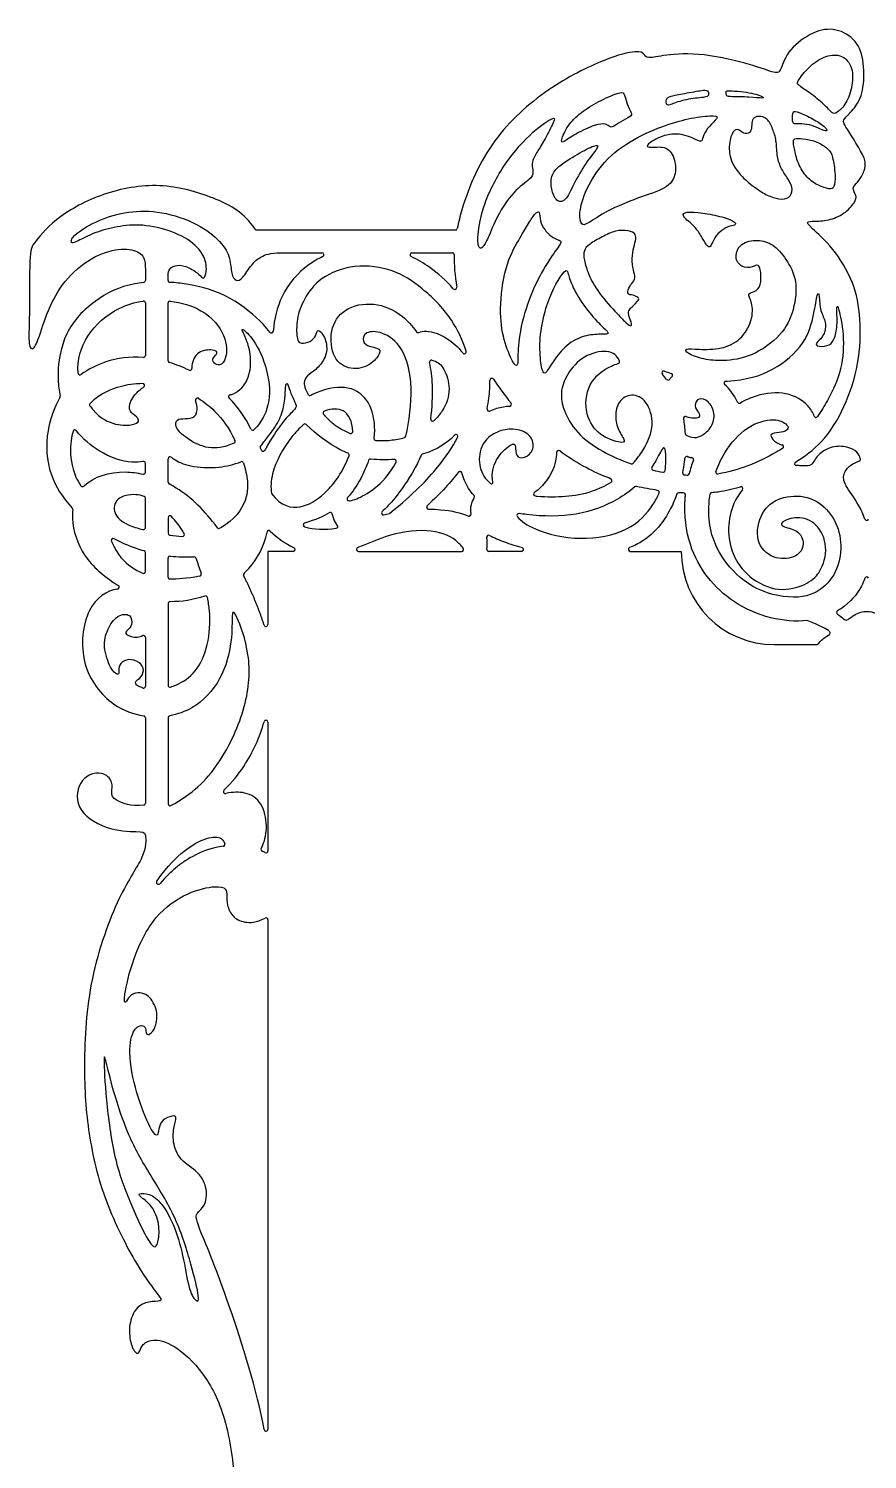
# Model space of a CAD drawing. Header units: millimetres. Extents: x -115 to 95, y -178 to 100.
# Drawn here: x -110.4 to -67.2, y 26.2 to 99.8 of the extents above; entities that cross this region are included whole.
import ezdxf

# ---------------------------------------------------------------- set-up
doc = ezdxf.new("R2010")
doc.units = ezdxf.units.MM
doc.header["$MEASUREMENT"] = 0
doc.layers.add('Layer 03', color=5, linetype='Continuous')

msp = doc.modelspace()

# ---------------------------------------------------------------- linework, layer by layer
at = {"layer": 'Layer 03'}
for p, q in [((-88.424, 89.422), (-98.646, 89.422)), ((-97.382, 88.254), (-95.292, 88.254)), ((-90.659, 88.254), (-88.578, 88.254)), ((-104.383, 87.384), (-104.383, 86.823)), ((-103.215, 86.836), (-103.215, 87.069)), ((-104.383, 85.673), (-104.383, 82.975)), ((-103.215, 82.704), (-103.215, 85.673)), ((-104.383, 76.959), (-104.383, 77.413)), ((-103.215, 76.445), (-103.215, 77.66)), ((-104.383, 74.108), (-104.383, 75.627)), ((-103.215, 74.622), (-103.215, 73.824)), ((-104.383, 71.853), (-104.383, 72.816)), ((-103.215, 71.562), (-103.215, 72.545)), ((-96.771, 72.888), (-98.073, 72.888)), ((-98.073, 72.888), (-98.073, 69.125)), ((-93.407, 72.888), (-88.097, 72.888)), ((-85.018, 72.888), (-86.711, 72.888)), ((-79.416, 72.888), (-76.794, 72.888)), ((-103.215, 70.2), (-103.215, 66.001)), ((-104.383, 68.462), (-104.383, 65.953)), ((-71.994, 68.088), (-69.796, 68.088)), ((-104.383, 64.326), (-104.383, 59.93)), ((-103.215, 64.333), (-103.215, 59.898)), ((-98.073, 64.094), (-98.073, 57.473)), ((-98.073, 53.926), (-98.073, 27.708))]:
    msp.add_line(p, q, dxfattribs=at)
for centre, radius, start, end in [((-98.646, 89.522), 0.1, 214.13394, 270), ((-88.424, 89.522), 0.1, 270, 348.90641), ((-95.292, 88.154), 0.1, 295.68921, 90), ((-90.659, 88.154), 0.1, 90, 244.5691), ((-88.578, 88.154), 0.1, 358.48096, 90), ((-104.483, 86.823), 0.1, 275.68132, 360), ((-103.115, 86.836), 0.1, 180, 266.11884), ((-88.453, 86.471), 0.1, 221.00122, 9.51852), ((-104.483, 85.673), 0.1, 0, 98.07706), ((-103.115, 85.673), 0.1, 82.51024, 180), ((-97.898, 84.234), 0.1, 218.02183, 355.8728), ((-90.348, 84.251), 0.1, 214.87357, 291.38923), ((-104.483, 82.975), 0.1, 265.60317, 0), ((-103.115, 82.704), 0.1, 180, 252.75968), ((-89.653, 82.63), 0.1, 77.01145, 192.40875), ((-87.965, 83.161), 0.1, 216.84973, 17.08268), ((-80.064, 82.651), 0.1, 286.52974, 23.62522), ((-107.752, 82.071), 0.1, 184.31944, 305.82626), ((-102.091, 82.306), 0.1, 244.84303, 0.06231), ((-86.548, 81.693), 0.1, 33.71379, 181.39446), ((-77.687, 82.07), 0.1, 71.13097, 223.00645), ((-77.463, 81.8), 0.1, 216.65075, 326.80537), ((-77.333, 81.955), 0.1, 312.98884, 72.90721), ((-104.529, 81.426), 0.1, 301.74904, 91.06497), ((-74.493, 81.553), 0.1, 92.32935, 227.94494), ((-108.868, 80.857), 0.1, 329.31531, 12.22137), ((-107.157, 80.436), 0.1, 134.0839, 214.75229), ((-101.708, 80.683), 0.1, 57.58017, 202.25682), ((-100.001, 80.847), 0.1, 105.0741, 224.12523), ((-95.915, 81.015), 0.1, 210.56424, 296.78869), ((-85.636, 80.453), 0.1, 273.47556, 38.87417), ((-73.798, 80.611), 0.1, 205.51961, 300.18116), ((-95.134, 80.009), 0.1, 110.62014, 222.22259), ((-89.59, 79.691), 0.1, 172.31059, 314.15484), ((-86.691, 80.2), 0.1, 168.21077, 293.60896), ((-76.583, 79.73), 0.1, 71.09783, 189.78356), ((-69.85, 79.885), 0.1, 200.85582, 325.30287), ((-108.014, 79.038), 0.1, 38.53769, 164.03037), ((-98.856, 79.229), 0.1, 206.88588, 315.02463), ((-96.171, 79.346), 0.1, 45.28417, 131.75059), ((-93.805, 79.053), 0.1, 245.92605, 2.75104), ((-91.074, 78.839), 0.1, 285.58896, 346.11837), ((-88.395, 78.801), 0.1, 332.53743, 137.46281), ((-76.493, 78.964), 0.1, 183.87309, 241.91813), ((-99.861, 78.547), 0.1, 293.92553, 25.26368), ((-92.52, 78.704), 0.1, 173.70053, 264.77839), ((-83.111, 77.979), 0.1, 53.46541, 177.70386), ((-71.624, 78.273), 0.1, 301.31708, 74.93752), ((-104.483, 77.413), 0.1, 360, 99.52469), ((-103.115, 77.66), 0.1, 54.09172, 180), ((-99.424, 77.41), 0.1, 16.50544, 111.68161), ((-93.987, 77.843), 0.1, 337.94767, 68.10976), ((-92.795, 77.542), 0.1, 83.26629, 160.65942), ((-91.564, 77.521), 0.1, 331.99134, 94.10498), ((-90.098, 77.789), 0.1, 107.17091, 157.01578), ((-79.337, 77.491), 0.1, 250.68918, 319.04991), ((-76.505, 77.673), 0.1, 68.2421, 174.87739), ((-76.261, 77.619), 0.1, 340.00807, 85.02855), ((-70.856, 77.403), 0.1, 121.5449, 269.97094), ((-104.483, 76.959), 0.1, 257.00252, 0), ((-88.19, 76.902), 0.1, 15.8502, 142.79372), ((-80.461, 76.535), 0.1, 301.27743, 69.69554), ((-78.22, 77.168), 0.1, 147.04935, 256.96653), ((-77.72, 77.064), 0.1, 259.49795, 352.91898), ((-76.614, 76.911), 0.1, 168.97221, 265.09416), ((-76.481, 76.901), 0.1, 265.98253, 345.86876), ((-74.917, 76.97), 0.1, 159.51391, 279.64738), ((-107.619, 76.323), 0.1, 215.51545, 314.17503), ((-103.115, 76.445), 0.1, 180, 242.26952), ((-86.586, 76.462), 0.1, 290.66799, 291.49596), ((-86.586, 76.462), 0.1, 291.49596, 292.32392), ((-86.586, 76.462), 0.1, 292.32392, 293.97986), ((-86.586, 76.462), 0.1, 293.97986, 297.29174), ((-86.586, 76.462), 0.1, 297.29174, 14.49457), ((-84.295, 75.841), 0.1, 121.78722, 264.84637), ((-79.117, 76.134), 0.1, 76.9125, 131.06556), ((-78.023, 75.929), 0.1, 336.55341, 81.72049), ((-76.917, 75.809), 0.1, 85.90455, 160.09306), ((-76.675, 75.794), 0.1, 354.41136, 86.99099), ((-75.212, 75.82), 0.1, 95.75866, 171.84507), ((-73.715, 76.123), 0.1, 321.05013, 106.61554), ((-108.219, 75.047), 0.1, 353.36617, 43.096), ((-104.483, 75.627), 0.1, 0, 71.19722), ((-93.9, 75.591), 0.1, 137.90619, 278.60646), ((-89.805, 75.163), 0.1, 133.31453, 269.63386), ((-87.533, 75.702), 0.1, 329.26038, 44.87076), ((-103.115, 74.622), 0.1, 42.61771, 180), ((-94.863, 74.791), 0.1, 15.45069, 121.00357), ((-92.128, 74.861), 0.1, 131.18234, 285.32675), ((-91.861, 74.93), 0.1, 283.54651, 309.16986), ((-87.714, 74.798), 0.1, 246.00712, 9.40588), ((-85.155, 74.739), 0.1, 80.89325, 219.98661), ((-67.238, 74.572), 0.1, 199.19793, 340.80207), ((-104.483, 74.108), 0.1, 255.67592, 0), ((-103.115, 73.824), 0.1, 180, 261.28432), ((-102.47, 73.759), 0.1, 267.54085, 30.73713), ((-100.596, 74.168), 0.1, 216.86081, 298.95619), ((-98.021, 73.863), 0.1, 45.25455, 168.0573), ((-96.156, 74.241), 0.1, 107.26222, 256.25188), ((-94.577, 74.174), 0.1, 277.92915, 42.0785), ((-86.706, 73.621), 0.1, 62.04136, 190.85185), ((-106.045, 73.444), 0.1, 62.74457, 203.88569), ((-104.483, 72.816), 0.1, 0, 73.67506), ((-96.771, 72.988), 0.1, 270, 65.2353), ((-93.407, 72.988), 0.1, 110.65942, 270), ((-88.097, 72.988), 0.1, 270, 38.74832), ((-86.711, 72.988), 0.1, 167.10306, 270), ((-85.018, 72.988), 0.1, 270, 74.39006), ((-79.416, 72.988), 0.1, 111.79876, 270), ((-103.115, 72.545), 0.1, 84.04332, 180), ((-101.887, 72.514), 0.1, 20.82828, 92.90612), ((-71.994, 72.888), 4.8, 180, 270), ((-104.483, 71.853), 0.1, 246.92614, 0), ((-103.115, 71.562), 0.1, 180, 268.32415), ((-101.607, 71.706), 0.1, 280.08347, 17.6472), ((-99.238, 71.69), 0.1, 133.17669, 206.92523), ((-67.238, 71.478), 0.1, 20.15331, 159.8467), ((-105.83, 71.05), 0.1, 278.97253, 58.8403), ((-103.115, 70.2), 0.1, 88.96309, 180), ((-101.285, 70.494), 0.1, 11.24088, 108.58639), ((-68.694, 69.74), 0.1, 120.33728, 239.12124), ((-104.483, 68.462), 0.1, 360, 115.21657), ((-98.173, 69.125), 0.1, 198.07344, 360), ((-104.483, 65.953), 0.1, 254.2322, 360), ((-103.115, 66.001), 0.1, 180, 288.27134), ((-104.483, 64.326), 0.1, 360, 81.28452), ((-103.115, 64.333), 0.1, 99.63423, 180), ((-98.173, 64.094), 0.1, 0, 164.31479), ((-100.269, 60.522), 0.1, 134.93921, 282.58617), ((-104.483, 59.93), 0.1, 276.79527, 360), ((-103.115, 59.898), 0.1, 180, 297.61387), ((-100.389, 57.808), 0.1, 276.2213, 24.09684), ((-98.335, 57.546), 0.1, 151.03582, 246.8917), ((-98.173, 57.473), 0.1, 244.05244, 0), ((-103.718, 55.852), 0.1, 144.69085, 318.27538), ((-98.173, 53.926), 0.1, 0, 117.71558), ((-98.173, 27.708), 0.1, 190.16081, 0)]:
    msp.add_arc(centre, radius, start, end, dxfattribs=at)
for points, knots in [([(-70.908, 77.488), (-70.447, 77.771), (-69.449, 78.493), (-68.347, 80.274), (-67.604, 82.544), (-67.517, 84.91), (-67.874, 86.747), (-68.961, 88.555), (-70.216, 89.637), (-70.357, 89.875), (-70, 89.875), (-69.221, 89.907), (-68.388, 90.238), (-67.8, 90.891), (-67.756, 91.191), (-68.033, 91.601), (-67.712, 91.878), (-67.424, 92.265), (-67.238, 92.952), (-67.568, 93.518), (-68.156, 94.496), (-68.494, 94.989), (-68.382, 95.201), (-67.77, 95.754), (-67.366, 96.67), (-67.366, 98.273), (-67.825, 99.322), (-68.972, 99.889), (-70.133, 99.606), (-71.422, 98.586), (-71.677, 97.51), (-71.96, 97.482), (-73.277, 98.006), (-76.053, 98.6), (-77.907, 98.401), (-78.548, 98.234), (-78.687, 98.484), (-78.965, 98.693), (-80.539, 98.345), (-83.677, 96.795), (-86.597, 94.194), (-87.852, 91.434), (-88.261, 89.832), (-88.326, 89.503)], [8759.265342, 8759.265342, 8759.265342, 8759.265342, 8760.671133, 8762.305888, 8763.940643, 8765.575399, 8767.210154, 8768.844909, 8770.479664, 8772.114419, 8773.749174, 8775.38393, 8777.018685, 8778.65344, 8780.288195, 8781.92295, 8783.557705, 8785.192461, 8786.827216, 8788.461971, 8790.096726, 8791.731481, 8793.366236, 8795.000992, 8796.635747, 8798.270502, 8799.905257, 8801.540012, 8803.174767, 8804.809523, 8806.444278, 8808.079033, 8809.713788, 8811.348543, 8812.983298, 8814.618054, 8816.252809, 8817.887564, 8819.522319, 8821.157074, 8822.791829, 8824.426584, 8824.83468, 8824.83468, 8824.83468, 8824.83468]), ([(-98.728, 89.466), (-99.312, 90.327), (-100.597, 91.035), (-103.433, 91.924), (-106.453, 91.45), (-108.938, 90.149), (-110.198, 88.693), (-110.362, 88.347), (-110.342, 84.788), (-110.425, 83.393), (-110.143, 83.204), (-109.865, 83.883), (-109.349, 85.502), (-108.47, 87.012), (-106.972, 88.174), (-105.549, 88.535), (-104.604, 88.314), (-104.383, 87.953), (-104.383, 87.384)], [8835.291408, 8835.291408, 8835.291408, 8835.291408, 8837.04368, 8838.825447, 8840.607215, 8842.388982, 8844.17075, 8845.952517, 8847.734285, 8849.516052, 8851.29782, 8853.079587, 8854.861355, 8856.643122, 8858.42489, 8860.206657, 8861.988425, 8863.770192, 8863.770192, 8863.770192, 8863.770192]), ([(-95.248, 88.064), (-95.496, 87.945), (-96.379, 87.427), (-97.427, 86.187), (-97.753, 84.847), (-97.798, 84.226)], [-281.170576, -281.170576, -281.170576, -281.170576, -280.435722, -278.433007, -276.76857, -276.76857, -276.76857, -276.76857]), ([(-88.529, 86.406), (-88.906, 86.839), (-89.614, 87.456), (-90.372, 87.907), (-90.702, 88.064)], [-33.639461, -33.639461, -33.639461, -33.639461, -32.240819, -31.226636, -31.226636, -31.226636, -31.226636]), ([(-87.869, 83.19), (-88.049, 83.773), (-88.699, 85.109), (-90.182, 86.51), (-91.566, 87.428), (-93.637, 87.717), (-95.446, 87), (-96.256, 85.86), (-96.614, 84.877), (-96.603, 83.766), (-96.406, 83.558), (-95.864, 83.662), (-95.598, 83.963), (-95.517, 84.414), (-95.129, 83.94), (-94.967, 83.165), (-95.354, 82.46), (-95.871, 82.034), (-96.203, 81.841), (-96.238, 81.364), (-96.001, 80.964)], [743.082927, 743.082927, 743.082927, 743.082927, 744.08145, 745.5292, 746.976951, 748.424702, 749.872452, 751.320203, 752.767954, 754.215704, 755.663455, 757.111206, 758.558956, 760.006707, 761.454458, 762.902208, 764.349959, 765.79771, 767.24546, 768.305656, 768.305656, 768.305656, 768.305656]), ([(-104.473, 86.723), (-104.628, 86.708), (-105.621, 86.571), (-107.039, 85.852), (-108.611, 84.264), (-108.965, 82.21), (-108.828, 81.147), (-108.77, 80.878)], [8864.483483, 8864.483483, 8864.483483, 8864.483483, 8864.844869, 8866.850659, 8868.856449, 8870.862239, 8871.577815, 8871.577815, 8871.577815, 8871.577815]), ([(-97.976, 84.172), (-98.08, 84.305), (-98.582, 84.883), (-99.949, 86.049), (-101.661, 86.585), (-102.837, 86.717), (-103.122, 86.736)], [-276.527975, -276.527975, -276.527975, -276.527975, -275.927087, -273.921297, -271.915507, -271.281822, -271.281822, -271.281822, -271.281822]), ([(-74.497, 81.653), (-74.469, 81.654), (-73.478, 81.7), (-71.998, 82.127), (-70.349, 83.577), (-69.934, 85.17), (-69.776, 86.249), (-69.683, 86.156), (-69.655, 85.213), (-69.291, 84.705), (-69.426, 83.968), (-69.8, 83.678), (-69.917, 83.435), (-69.242, 83.424), (-68.895, 83.729), (-68.744, 84.538), (-68.776, 85.064), (-68.787, 85.505), (-68.723, 85.558), (-68.387, 84.097), (-68.485, 82.252), (-69.087, 80.936), (-69.582, 80.098), (-69.768, 79.829)], [360.527439, 360.527439, 360.527439, 360.527439, 360.565771, 361.877153, 363.188534, 364.499916, 365.811297, 367.122679, 368.43406, 369.745442, 371.056823, 372.368205, 373.679586, 374.990968, 376.302349, 377.613731, 378.925113, 380.236494, 381.547876, 382.859257, 384.170639, 385.48202, 386.142237, 386.142237, 386.142237, 386.142237]), ([(-107.852, 82.064), (-107.902, 82.733), (-107.516, 84.073), (-106.032, 85.385), (-104.929, 85.711), (-104.497, 85.772)], [146.875235, 146.875235, 146.875235, 146.875235, 147.932697, 149.022256, 149.680184, 149.680184, 149.680184, 149.680184]), ([(-103.102, 85.772), (-102.53, 85.697), (-101.24, 85.315), (-100.159, 83.954), (-100.203, 82.737), (-100.538, 82.414), (-100.918, 82.576), (-100.931, 82.866), (-100.616, 83.104), (-100.822, 83.297), (-101.711, 83.22), (-101.975, 82.688), (-101.991, 82.351), (-101.991, 82.306)], [192.705453, 192.705453, 192.705453, 192.705453, 193.539982, 194.629541, 195.7191, 196.808658, 197.898217, 198.987776, 200.077335, 201.166893, 202.256452, 203.346011, 203.51203, 203.51203, 203.51203, 203.51203]), ([(-90.977, 78.815), (-90.785, 79.59), (-90.568, 81.551), (-91.104, 83.484), (-92.208, 84.239), (-93.114, 84.216), (-93.242, 83.67), (-92.87, 83.414), (-92.301, 83.344), (-92.266, 83.135), (-92.742, 82.438), (-93.823, 82.171), (-94.752, 82.752), (-94.934, 84.287), (-94.216, 85.446), (-92.617, 85.77), (-91.302, 85.212), (-90.639, 84.494), (-90.43, 84.194)], [776.936289, 776.936289, 776.936289, 776.936289, 778.180225, 779.58566, 780.991096, 782.396531, 783.801967, 785.207402, 786.612838, 788.018273, 789.423709, 790.829144, 792.234579, 793.640015, 795.04545, 796.450886, 797.856321, 798.671623, 798.671623, 798.671623, 798.671623]), ([(-100.027, 80.943), (-99.966, 80.96), (-99.556, 81.099), (-99.047, 81.691), (-98.908, 82.779), (-99.131, 83.757), (-99.482, 84.375), (-99.296, 84.313), (-98.506, 83.441), (-97.865, 81.435), (-98.099, 80.013), (-98.575, 79.368), (-98.786, 79.158)], [130.620544, 130.620544, 130.620544, 130.620544, 130.805678, 131.895237, 132.984796, 134.074355, 135.163913, 136.253472, 137.343031, 138.43259, 139.522148, 140.177342, 140.177342, 140.177342, 140.177342]), ([(-90.312, 84.158), (-90.201, 84.202), (-89.792, 84.264), (-88.954, 83.983), (-88.281, 83.416), (-88.045, 83.101)], [738.287134, 738.287134, 738.287134, 738.287134, 739.271662, 741.274377, 742.803268, 742.803268, 742.803268, 742.803268]), ([(-104.49, 82.875), (-105.195, 82.929), (-106.326, 82.761), (-107.312, 82.266), (-107.693, 81.99)], [142.876749, 142.876749, 142.876749, 142.876749, 144.999809, 146.663165, 146.663165, 146.663165, 146.663165]), ([(-89.689, 79.705), (-89.611, 80.279), (-89.563, 81.339), (-89.671, 82.247), (-89.75, 82.608)], [-45.986459, -45.986459, -45.986459, -45.986459, -44.971796, -44.216963, -44.216963, -44.216963, -44.216963]), ([(-89.63, 82.727), (-89.594, 82.719), (-89.334, 82.65), (-88.993, 82.373), (-88.633, 81.253), (-88.917, 80.307), (-89.355, 79.779), (-89.52, 79.62)], [-53.509825, -53.509825, -53.509825, -53.509825, -53.199479, -51.196763, -49.194048, -47.191333, -46.234024, -46.234024, -46.234024, -46.234024]), ([(-79.973, 82.691), (-80.141, 83.075), (-80.731, 83.299), (-81.994, 82.91), (-82.772, 81.871), (-83.024, 81.059), (-82.897, 80.198), (-82.231, 78.982), (-80.982, 78.059), (-79.884, 77.576), (-79.37, 77.397)], [267.323098, 267.323098, 267.323098, 267.323098, 268.529041, 269.840423, 271.151805, 272.463186, 273.774568, 275.085949, 276.397331, 277.492881, 277.492881, 277.492881, 277.492881]), ([(-79.262, 77.425), (-79.078, 77.637), (-78.575, 78.318), (-78.142, 79.413), (-78.538, 80.688), (-79.368, 81.065), (-80.064, 80.63), (-80.219, 79.847), (-80.054, 79.113), (-79.6, 78.505), (-79.915, 78.457), (-81.014, 78.813), (-81.775, 79.854), (-81.687, 81.591), (-80.679, 82.325), (-80.148, 82.522), (-80.036, 82.555)], [277.612193, 277.612193, 277.612193, 277.612193, 278.299649, 279.720727, 281.141805, 282.562883, 283.983962, 285.40504, 286.826118, 288.247196, 289.668275, 291.089353, 292.510431, 293.931509, 295.352588, 295.738681, 295.738681, 295.738681, 295.738681]), ([(-107.239, 80.379), (-107.187, 80.305), (-106.766, 79.753), (-105.853, 79.338), (-105.256, 79.374), (-105.061, 79.414), (-104.865, 79.455), (-104.68, 79.583), (-104.797, 79.811), (-105.228, 80.063), (-105.235, 80.587), (-104.798, 81.129), (-104.507, 81.322), (-104.477, 81.341)], [124.789511, 124.789511, 124.789511, 124.789511, 124.948009, 126.037568, 127.127127, 127.127127, 127.127127, 128.216686, 129.306244, 130.395803, 131.485362, 132.574921, 132.701131, 132.701131, 132.701131, 132.701131]), ([(-104.531, 81.526), (-104.97, 81.518), (-105.775, 81.379), (-106.616, 81.035), (-107.101, 80.63), (-107.227, 80.508)], [132.961736, 132.961736, 132.961736, 132.961736, 134.427065, 136.176621, 136.839463, 136.839463, 136.839463, 136.839463]), ([(-95.87, 80.925), (-95.606, 81.058), (-94.758, 81.391), (-93.548, 81.387), (-92.663, 80.357), (-92.56, 79.256), (-92.62, 78.715)], [768.456146, 768.456146, 768.456146, 768.456146, 769.362133, 771.39684, 773.431548, 775.208121, 775.208121, 775.208121, 775.208121]), ([(-86.789, 80.221), (-86.75, 80.405), (-86.665, 80.911), (-86.64, 81.39), (-86.648, 81.69)], [-74.74601, -74.74601, -74.74601, -74.74601, -74.348181, -73.642646, -73.642646, -73.642646, -73.642646]), ([(-69.944, 79.85), (-70.014, 80.034), (-70.325, 80.546), (-71.323, 81.133), (-72.696, 81.027), (-73.481, 80.68), (-73.748, 80.525)], [355.70509, 355.70509, 355.70509, 355.70509, 356.424856, 357.723884, 359.022912, 359.698423, 359.698423, 359.698423, 359.698423]), ([(-108.782, 80.806), (-109.094, 80.28), (-109.55, 78.901), (-109.463, 76.979), (-108.659, 75.664), (-108.146, 75.115)], [8871.6527, 8871.6527, 8871.6527, 8871.6527, 8873.857326, 8876.759128, 8879.06093, 8879.06093, 8879.06093, 8879.06093]), ([(-99.82, 78.456), (-100.06, 78.349), (-100.747, 78.138), (-101.689, 78.304), (-102.765, 79.069), (-102.875, 79.563), (-102.616, 79.751), (-102.036, 79.688), (-101.695, 79.925), (-101.707, 80.416), (-101.801, 80.645)], [112.523183, 112.523183, 112.523183, 112.523183, 113.119696, 114.209255, 115.298813, 116.388372, 117.477931, 118.56749, 119.657048, 120.564603, 120.564603, 120.564603, 120.564603]), ([(-101.655, 80.768), (-101.348, 80.573), (-100.569, 79.947), (-100.073, 79.23), (-99.773, 78.595), (-99.77, 78.59)], [109.61775, 109.61775, 109.61775, 109.61775, 110.599409, 112.348965, 112.363768, 112.363768, 112.363768, 112.363768]), ([(-85.63, 80.353), (-85.734, 80.346), (-86.084, 80.307), (-86.425, 80.208), (-86.651, 80.109)], [-75.8652916, -75.8652916, -75.8652916, -75.8652916, -75.59835, -74.9648707, -74.9648707, -74.9648707, -74.9648707]), ([(-76.54, 78.876), (-76.115, 78.649), (-75.582, 78.886), (-75.097, 79.441), (-75.07, 80.194), (-75.501, 80.762), (-76.043, 80.749), (-76.115, 80.253), (-75.802, 79.946), (-75.86, 79.737), (-76.218, 79.723), (-76.503, 79.808), (-76.55, 79.824)], [170.985246, 170.985246, 170.985246, 170.985246, 171.761997, 172.568279, 173.374561, 174.180843, 174.987125, 175.793407, 176.599689, 177.405971, 178.212253, 178.368055, 178.368055, 178.368055, 178.368055]), ([(-93.705, 79.058), (-93.73, 79.58), (-94.047, 80.271), (-94.793, 80.244), (-95.169, 80.103)], [47.468133, 47.468133, 47.468133, 47.468133, 49.478203, 51.145279, 51.145279, 51.145279, 51.145279]), ([(-75.01, 77.005), (-74.892, 77.323), (-74.488, 78.178), (-73.421, 79.4), (-71.922, 79.803), (-71.248, 79.376), (-71.285, 79.154), (-71.59, 78.997), (-72.2, 78.979), (-72.192, 78.749), (-71.914, 78.472), (-71.651, 78.383), (-71.598, 78.369)], [76.840229, 76.840229, 76.840229, 76.840229, 77.626782, 78.92581, 80.224838, 81.523866, 82.822894, 84.121922, 85.42095, 86.719978, 88.019005, 88.315429, 88.315429, 88.315429, 88.315429]), ([(-108.111, 79.065), (-108.155, 78.911), (-108.278, 78.316), (-108.252, 77.431), (-107.926, 76.582), (-107.7, 76.265)], [192.225338, 192.225338, 192.225338, 192.225338, 192.860792, 194.610348, 195.448093, 195.448093, 195.448093, 195.448093]), ([(-104.499, 77.512), (-104.675, 77.483), (-105.354, 77.432), (-106.194, 77.709), (-106.762, 78.061), (-107.19, 78.325), (-107.599, 78.677), (-107.936, 79.1)], [187.690558, 187.690558, 187.690558, 187.690558, 188.49148, 190.49727, 190.49727, 190.49727, 192.006312, 192.006312, 192.006312, 192.006312]), ([(-96.238, 79.421), (-96.452, 79.229), (-97.138, 78.505), (-97.897, 77.097), (-97.939, 76.178), (-97.892, 75.868)], [96.627765, 96.627765, 96.627765, 96.627765, 97.525911, 99.560619, 100.760109, 100.760109, 100.760109, 100.760109]), ([(-93.95, 77.936), (-94.084, 77.99), (-94.817, 78.325), (-95.596, 78.917), (-96.101, 79.417)], [106.695515, 106.695515, 106.695515, 106.695515, 107.05973, 108.662223, 108.662223, 108.662223, 108.662223]), ([(-88.469, 78.869), (-88.884, 78.417), (-89.447, 78.103), (-90.087, 77.897), (-90.127, 77.885)], [115.264554, 115.264554, 115.264554, 115.264554, 117.044509, 117.163407, 117.163407, 117.163407, 117.163407]), ([(-86.489, 76.487), (-86.516, 76.59), (-86.568, 77.043), (-86.218, 77.899), (-85.338, 78.578), (-85.325, 78.186), (-85.29, 77.667), (-84.697, 77.703), (-84.285, 78.307), (-84.634, 79.036), (-85.587, 79.246), (-86.343, 79.048), (-87.107, 78.494), (-87.283, 77.289), (-86.918, 76.649), (-86.628, 76.398), (-86.576, 76.358)], [286.85864, 286.85864, 286.85864, 286.85864, 287.310392, 288.73147, 290.152548, 291.573626, 292.994705, 294.415783, 295.836861, 297.257939, 298.679018, 300.100096, 301.521174, 302.942252, 304.363331, 304.64676, 304.64676, 304.64676, 304.64676]), ([(-92.529, 78.604), (-92.253, 78.579), (-91.716, 78.597), (-91.266, 78.682), (-91.047, 78.743)], [775.367082, 775.367082, 775.367082, 775.367082, 776.054604, 776.830646, 776.830646, 776.830646, 776.830646]), ([(-91.798, 74.853), (-90.551, 75.869), (-89.358, 77.094), (-88.57, 78.248), (-88.306, 78.755)], [120.714533, 120.714533, 120.714533, 120.714533, 121.905328, 122.802418, 122.802418, 122.802418, 122.802418]), ([(-80.426, 76.628), (-80.493, 76.653), (-81.372, 76.989), (-82.257, 77.471), (-83.052, 78.06)], [159.443926, 159.443926, 159.443926, 159.443926, 159.544406, 160.755947, 160.755947, 160.755947, 160.755947]), ([(-77.62, 77.051), (-77.581, 77.369), (-77.57, 78.054), (-77.681, 78.324), (-77.855, 78.017), (-78.154, 77.453), (-78.304, 77.222)], [188.226773, 188.226773, 188.226773, 188.226773, 189.26068, 190.681759, 192.102837, 192.9504, 192.9504, 192.9504, 192.9504]), ([(-71.572, 78.187), (-71.685, 78.119), (-72.304, 77.757), (-73.161, 77.311), (-74.36, 76.963), (-74.9, 76.871)], [88.932058, 88.932058, 88.932058, 88.932058, 89.217602, 90.528984, 91.595618, 91.595618, 91.595618, 91.595618]), ([(-67.332, 74.539), (-67.421, 74.795), (-67.724, 75.462), (-68.439, 76.358), (-68.465, 76.871), (-68.108, 77.364), (-67.559, 77.551), (-67.543, 77.635), (-67.697, 78.016), (-68.215, 78.297), (-69.014, 78.329), (-69.829, 77.86), (-70.053, 77.253), (-70.394, 77.293), (-70.772, 77.302), (-70.856, 77.303)], [8743.634582, 8743.634582, 8743.634582, 8743.634582, 8744.383138, 8745.682166, 8746.981194, 8748.280222, 8749.57925, 8750.878278, 8752.177306, 8753.476334, 8754.775362, 8756.074389, 8757.373417, 8758.672445, 8759.00629, 8759.00629, 8759.00629, 8759.00629]), ([(-103.056, 77.741), (-103.008, 77.706), (-102.769, 77.534), (-102.172, 77.236), (-100.732, 77.144), (-99.823, 77.359), (-99.461, 77.503)], [-42.344807, -42.344807, -42.344807, -42.344807, -41.789242, -39.783452, -37.777662, -36.306314, -36.306314, -36.306314, -36.306314]), ([(-97.892, 75.868), (-97.404, 75.186), (-96.331, 75.034), (-95.216, 75.724), (-94.303, 76.798), (-93.894, 77.806)], [100.760109, 100.760109, 100.760109, 100.760109, 102.705434, 104.65076, 106.538152, 106.538152, 106.538152, 106.538152]), ([(-92.889, 77.575), (-93.003, 77.249), (-93.322, 76.534), (-93.706, 75.955), (-93.975, 75.658)], [126.618102, 126.618102, 126.618102, 126.618102, 127.68183, 129.022124, 129.022124, 129.022124, 129.022124]), ([(-93.885, 75.492), (-93.873, 75.493), (-93.64, 75.531), (-93.401, 75.626), (-93.092, 75.804), (-92.782, 75.982), (-92.189, 76.385), (-91.643, 77.159), (-91.476, 77.474)], [121.55382, 121.55382, 121.55382, 121.55382, 121.63026, 123.035696, 123.035696, 123.035696, 124.441131, 125.162625, 125.162625, 125.162625, 125.162625]), ([(-91.571, 77.621), (-91.769, 77.607), (-92.177, 77.595), (-92.578, 77.617), (-92.783, 77.641)], [125.375754, 125.375754, 125.375754, 125.375754, 125.914573, 126.483026, 126.483026, 126.483026, 126.483026]), ([(-90.19, 77.828), (-90.293, 77.585), (-90.699, 76.764), (-91.488, 75.655), (-91.984, 75.12), (-92.194, 74.937)], [117.250403, 117.250403, 117.250403, 117.250403, 117.802062, 119.207497, 120.200821, 120.200821, 120.200821, 120.200821]), ([(-83.211, 77.983), (-83.217, 77.833), (-83.291, 77.232), (-83.698, 76.503), (-84.12, 76.068), (-84.348, 75.926)], [151.859437, 151.859437, 151.859437, 151.859437, 152.309008, 153.730086, 155.124813, 155.124813, 155.124813, 155.124813]), ([(-76.712, 76.93), (-76.674, 77.122), (-76.636, 77.373), (-76.61, 77.625), (-76.605, 77.682)], [-116.919649, -116.919649, -116.919649, -116.919649, -116.5997822, -116.5069374, -116.5069374, -116.5069374, -116.5069374]), ([(-107.549, 76.252), (-107.538, 76.262), (-107.059, 76.717), (-105.992, 77.088), (-104.806, 76.931), (-104.505, 76.861)], [182.926586, 182.926586, 182.926586, 182.926586, 182.992299, 185.894101, 186.878818, 186.878818, 186.878818, 186.878818]), ([(-87.462, 75.773), (-87.68, 75.992), (-87.9, 76.356), (-88.054, 76.792), (-88.093, 76.93)], [116.426234, 116.426234, 116.426234, 116.426234, 117.275844, 117.648185, 117.648185, 117.648185, 117.648185]), ([(-100.676, 74.108), (-101.332, 74.982), (-102.104, 75.758), (-103.037, 76.291), (-103.162, 76.357)], [-47.157332, -47.157332, -47.157332, -47.157332, -44.317071, -43.887819, -43.887819, -43.887819, -43.887819]), ([(-99.121, 76.137), (-99.185, 75.219), (-99.805, 74.535), (-100.443, 74.138), (-100.548, 74.08)], [-34.371328, -34.371328, -34.371328, -34.371328, -33.142763, -32.901679, -32.901679, -32.901679, -32.901679]), ([(-85.231, 74.675), (-85.035, 74.441), (-84.32, 73.938), (-81.991, 73.37), (-79.394, 73.898), (-78.367, 75.029), (-78.017, 75.693), (-77.932, 75.89)], [236.196425, 236.196425, 236.196425, 236.196425, 237.226626, 238.647704, 240.068783, 241.489861, 242.091654, 242.091654, 242.091654, 242.091654]), ([(-79.183, 76.21), (-79.442, 75.984), (-80.268, 75.387), (-82.099, 74.669), (-84.048, 74.682), (-85.012, 74.817), (-85.139, 74.838)], [242.940623, 242.940623, 242.940623, 242.940623, 243.749097, 245.170175, 246.591254, 246.810192, 246.810192, 246.810192, 246.810192]), ([(-84.304, 75.742), (-84.274, 75.739), (-83.712, 75.691), (-83.212, 75.692), (-82.751, 75.727), (-82.29, 75.763), (-81.551, 75.879), (-80.723, 76.258), (-80.409, 76.449)], [155.374498, 155.374498, 155.374498, 155.374498, 155.455507, 156.876586, 156.876586, 156.876586, 158.297664, 159.219794, 159.219794, 159.219794, 159.219794]), ([(-75.222, 75.92), (-75.113, 75.931), (-74.595, 75.994), (-74.107, 76.11), (-73.743, 76.219)], [323.940712, 323.940712, 323.940712, 323.940712, 324.165662, 325.019956, 325.019956, 325.019956, 325.019956]), ([(-73.637, 76.06), (-73.747, 75.924), (-74.103, 75.404), (-74.406, 74.459), (-74.336, 73.142), (-73.945, 72.366), (-73.719, 72.074)], [286.147741, 286.147741, 286.147741, 286.147741, 286.639171, 287.938198, 289.237226, 290.155646, 290.155646, 290.155646, 290.155646]), ([(-104.451, 75.721), (-104.592, 75.77), (-105.076, 75.864), (-105.958, 75.669), (-106.069, 74.84), (-105.506, 74.305), (-104.791, 74.083), (-104.508, 74.011)], [105.898608, 105.898608, 105.898608, 105.898608, 106.46488, 107.887489, 109.310099, 110.732709, 111.533178, 111.533178, 111.533178, 111.533178]), ([(-87.615, 74.814), (-87.642, 74.974), (-87.628, 75.266), (-87.514, 75.538), (-87.447, 75.651)], [115.200739, 115.200739, 115.200739, 115.200739, 115.810041, 116.294269, 116.294269, 116.294269, 116.294269]), ([(-77.012, 75.843), (-77.107, 75.579), (-77.544, 74.573), (-78.342, 73.621), (-79.211, 73.178), (-79.454, 73.081)], [291.19555, 291.19555, 291.19555, 291.19555, 291.671981, 293.09306, 293.599359, 293.599359, 293.599359, 293.599359]), ([(-70.301, 69.327), (-70.898, 69.263), (-72.253, 69.372), (-74.142, 70.217), (-75.51, 71.522), (-76.413, 73.12), (-76.661, 74.78), (-76.581, 75.724), (-76.575, 75.784)], [284.260712, 284.260712, 284.260712, 284.260712, 285.476401, 286.775429, 288.074457, 289.373484, 290.672512, 290.759812, 290.759812, 290.759812, 290.759812]), ([(-69.753, 71.731), (-69.725, 71.769), (-69.477, 72.135), (-69.197, 73.136), (-69.776, 74.398), (-70.827, 74.735), (-71.727, 74.39), (-71.607, 74.126), (-70.679, 74.005), (-70.387, 73.123), (-70.911, 72.526), (-72.069, 72.44), (-73.038, 73.358), (-72.716, 74.996), (-71.746, 75.714), (-70.254, 75.817), (-69.109, 75.001), (-68.53, 73.732), (-68.574, 72.29), (-69.256, 71.058), (-70.603, 70.344), (-72.999, 70.793), (-74.585, 72.251), (-75.316, 73.812), (-75.376, 74.597), (-75.371, 75.02), (-75.368, 75.278), (-75.352, 75.549), (-75.311, 75.835)], [294.276493, 294.276493, 294.276493, 294.276493, 294.433338, 295.732366, 297.031394, 298.330422, 299.629449, 300.928477, 302.227505, 303.526533, 304.825561, 306.124589, 307.423617, 308.722645, 310.021673, 311.3207, 312.619728, 313.918756, 315.217784, 316.516812, 317.81584, 319.114868, 320.413896, 321.712924, 323.011951, 323.011951, 323.011951, 323.807916, 323.807916, 323.807916, 323.807916]), ([(-108.12, 75.035), (-108.136, 74.889), (-108.162, 74.105), (-107.674, 72.592), (-106.503, 71.582), (-105.813, 71.157), (-105.778, 71.136)], [8879.147725, 8879.147725, 8879.147725, 8879.147725, 8879.831118, 8882.732919, 8885.63472, 8885.7876, 8885.7876, 8885.7876, 8885.7876]), ([(-102.385, 73.81), (-102.407, 73.848), (-102.608, 74.176), (-102.836, 74.466), (-103.041, 74.69)], [20.79222, 20.79222, 20.79222, 20.79222, 20.8759513, 21.5252434, 21.5252434, 21.5252434, 21.5252434]), ([(-94.503, 74.241), (-94.588, 74.335), (-94.675, 74.524), (-94.747, 74.747), (-94.767, 74.817)], [71.405077, 71.405077, 71.405077, 71.405077, 72.250648, 72.645905, 72.645905, 72.645905, 72.645905]), ([(-89.806, 75.063), (-89.59, 75.061), (-88.779, 75.024), (-88.127, 74.872), (-87.754, 74.707)], [119.128113, 119.128113, 119.128113, 119.128113, 119.645372, 121.138593, 121.138593, 121.138593, 121.138593]), ([(-99.306, 71.763), (-99.222, 71.842), (-98.662, 72.41), (-98.281, 73.116), (-98.119, 73.883)], [211.604506, 211.604506, 211.604506, 211.604506, 211.986272, 214.258334, 214.258334, 214.258334, 214.258334]), ([(-88.019, 73.051), (-88.125, 73.183), (-88.51, 73.63), (-89.778, 74.11), (-91.878, 73.789), (-92.969, 73.26), (-93.442, 73.082)], [-35.389345, -35.389345, -35.389345, -35.389345, -34.454797, -32.42009, -30.385382, -28.97232, -28.97232, -28.97232, -28.97232]), ([(-86.659, 73.709), (-86.44, 73.593), (-85.943, 73.38), (-85.316, 73.175), (-84.991, 73.084)], [-172.991536, -172.991536, -172.991536, -172.991536, -172.370282, -171.785475, -171.785475, -171.785475, -171.785475]), ([(-106.136, 73.403), (-105.822, 72.694), (-105.295, 72.163), (-104.726, 71.847), (-104.522, 71.761)], [53.210138, 53.210138, 53.210138, 53.210138, 54.957712, 55.855324, 55.855324, 55.855324, 55.855324]), ([(-104.455, 72.912), (-104.587, 72.951), (-105.121, 73.122), (-105.633, 73.344), (-105.999, 73.533)], [57.152494, 57.152494, 57.152494, 57.152494, 57.491758, 58.539322, 58.539322, 58.539322, 58.539322]), ([(-86.808, 73.01), (-86.774, 73.16), (-86.765, 73.362), (-86.798, 73.57), (-86.805, 73.602)], [-174.400751, -174.400751, -174.400751, -174.400751, -173.40059, -173.216353, -173.216353, -173.216353, -173.216353]), ([(-101.794, 72.55), (-101.699, 72.301), (-101.605, 72.027), (-101.52, 71.761), (-101.512, 71.736)], [31.2983907, 31.2983907, 31.2983907, 31.2983907, 31.7834527, 31.8337654, 31.8337654, 31.8337654, 31.8337654]), ([(-73.719, 72.074), (-73.626, 71.954), (-73.165, 71.444), (-71.959, 70.768), (-70.529, 71.069), (-69.957, 71.457), (-69.753, 71.731)], [290.155646, 290.155646, 290.155646, 290.155646, 290.536254, 291.835282, 293.13431, 294.276493, 294.276493, 294.276493, 294.276493]), ([(-67.332, 71.513), (-67.384, 71.371), (-67.645, 70.779), (-68.142, 70.205), (-68.675, 69.867), (-68.745, 69.826)], [208.783272, 208.783272, 208.783272, 208.783272, 209.18266, 210.481688, 210.670269, 210.670269, 210.670269, 210.670269]), ([(-105.814, 70.952), (-106.371, 70.864), (-107.511, 70.155), (-107.851, 66.998), (-106.23, 64.941), (-104.99, 64.505), (-104.468, 64.425)], [8886.031715, 8886.031715, 8886.031715, 8886.031715, 8887.3882, 8888.81081, 8890.23342, 8891.284338, 8891.284338, 8891.284338, 8891.284338]), ([(-103.084, 65.906), (-102.997, 65.934), (-102.551, 66.104), (-101.732, 66.628), (-101.126, 68.032), (-101.013, 69.438), (-101.141, 70.286), (-101.186, 70.513)], [-10.318918, -10.318918, -10.318918, -10.318918, -9.974335, -8.551725, -7.129115, -5.706505, -5.201642, -5.201642, -5.201642, -5.201642]), ([(-104.51, 65.857), (-104.593, 65.881), (-104.889, 65.989), (-104.944, 66.202), (-104.598, 66.364), (-104.383, 66.892), (-104.835, 67.293), (-105.372, 67.359), (-105.778, 67.054), (-105.737, 66.648), (-105.788, 66.496), (-106.174, 66.78), (-106.589, 68.008), (-106.365, 68.872), (-105.851, 69.654), (-105.09, 69.695), (-105.049, 69.06), (-105.324, 68.831), (-105.498, 68.615), (-104.919, 68.425), (-104.61, 68.512), (-104.525, 68.552)], [-120.865873, -120.865873, -120.865873, -120.865873, -120.40827, -118.98566, -117.563051, -116.140441, -114.717831, -113.295221, -111.872612, -110.450002, -109.027392, -107.604782, -106.182173, -104.759563, -103.336953, -101.914344, -100.491734, -99.069124, -97.646514, -96.223905, -95.631424, -95.631424, -95.631424, -95.631424]), ([(-103.069, 59.81), (-101.978, 60.38), (-100.489, 61.851), (-99.077, 64.996), (-98.935, 67.624), (-99.787, 69.875), (-99.951, 69.793), (-99.885, 68.346), (-100.395, 66.258), (-101.713, 64.854), (-102.727, 64.501), (-103.132, 64.432)], [-67.951213, -67.951213, -67.951213, -67.951213, -66.588658, -65.166048, -63.743438, -62.320829, -60.898219, -59.475609, -58.052999, -56.63039, -55.757167, -55.757167, -55.757167, -55.757167]), ([(-69.796, 68.088), (-69.56, 68.33), (-69.282, 68.561), (-68.942, 68.702), (-69.606, 69.064), (-70.301, 69.327)], [282.081199, 282.081199, 282.081199, 282.081199, 282.807703, 283.534208, 284.260712, 284.260712, 284.260712, 284.260712]), ([(-68.745, 69.654), (-68.586, 69.559), (-68.401, 69.366), (-68.268, 69.324), (-68.037, 69.512), (-67.599, 69.795), (-67.238, 69.802)], [202.11847, 202.11847, 202.11847, 202.11847, 202.563524, 203.136285, 203.709047, 204.281809, 204.281809, 204.281809, 204.281809]), ([(-67.238, 69.802), (-66.877, 69.795), (-66.439, 69.512), (-66.208, 69.324), (-66.074, 69.366), (-65.89, 69.559), (-65.73, 69.654)], [204.281809, 204.281809, 204.281809, 204.281809, 204.854571, 205.427333, 206.000094, 206.445148, 206.445148, 206.445148, 206.445148]), ([(-100.34, 60.593), (-99.483, 61.448), (-98.77, 62.646), (-98.379, 63.733), (-98.27, 64.121)], [232.709412, 232.709412, 232.709412, 232.709412, 235.334664, 236.787315, 236.787315, 236.787315, 236.787315]), ([(-104.471, 59.831), (-105.131, 59.753), (-106.064, 60.102), (-106.156, 60.454), (-106.022, 61.003), (-106.541, 61.612), (-107.768, 61.317), (-108.115, 59.655), (-106.419, 58.527), (-104.614, 58.443), (-104.342, 58.48), (-104.338, 57.233), (-105.693, 55.458), (-107.348, 50.913), (-107.6, 46.283), (-107.373, 42.933), (-106.561, 39.455), (-104.724, 35.885), (-103.606, 34.491), (-103.501, 34.271), (-104.201, 34.305), (-104.888, 34.016), (-105.253, 33.103), (-105.178, 32.116), (-104.877, 31.568), (-104.673, 31.633), (-104.609, 32.008), (-104.094, 32.406), (-102.945, 32.137), (-101.363, 30.697), (-100.218, 28.446), (-99.643, 24.738), (-99.952, 21.71), (-100.801, 19.281), (-101.92, 17.659), (-103.005, 17.293), (-103.659, 17.622), (-103.739, 18.112), (-103.829, 18.283), (-104.189, 17.692), (-104.21, 16.601), (-103.599, 15.89), (-102.758, 15.71), (-102.398, 15.8), (-102.027, 15.44), (-101.467, 15.38), (-101.106, 15.59), (-100.916, 15.92), (-100.726, 15.92), (-100.705, 15.325), (-100.371, 15.181), (-100.259, 15.086), (-101.033, 10.696), (-100.516, 5.094), (-99.723, 3.62), (-98.835, 3.209), (-98.171, 3.191)], [8896.002726, 8896.002726, 8896.002726, 8896.002726, 8897.460345, 8898.982002, 8900.503659, 8902.025316, 8903.546973, 8905.06863, 8906.590288, 8908.111945, 8909.633602, 8911.155259, 8912.676916, 8914.198573, 8915.72023, 8917.241887, 8918.763544, 8920.285201, 8921.806858, 8923.328515, 8924.850172, 8926.371829, 8927.893486, 8929.415144, 8930.936801, 8932.458458, 8933.980115, 8935.501772, 8937.023429, 8938.545086, 8940.066743, 8941.5884, 8943.110057, 8944.631714, 8946.153371, 8947.675028, 8949.196685, 8950.718343, 8952.24, 8953.761657, 8955.283314, 8956.804971, 8958.326628, 8959.848285, 8961.369942, 8962.891599, 8964.413256, 8965.934913, 8967.45657, 8968.978227, 8970.499884, 8972.021541, 8973.543199, 8975.064856, 8976.586513, 8978.038422, 8978.038422, 8978.038422, 8978.038422]), ([(-98.422, 57.595), (-98.391, 57.652), (-98.24, 57.969), (-98.073, 58.728), (-98.346, 59.996), (-99.133, 60.515), (-99.866, 60.51), (-100.247, 60.425)], [227.23003, 227.23003, 227.23003, 227.23003, 227.546058, 228.850128, 230.154198, 231.458268, 232.45172, 232.45172, 232.45172, 232.45172]), ([(-103.799, 55.91), (-103.216, 56.733), (-102.078, 57.804), (-101.03, 58.224), (-100.469, 58.187), (-100.336, 57.934), (-100.298, 57.849)], [-41.460524, -41.460524, -41.460524, -41.460524, -40.608867, -39.304797, -38.000727, -37.431238, -37.431238, -37.431238, -37.431238]), ([(-100.379, 57.708), (-100.89, 57.653), (-101.744, 57.398), (-102.963, 56.548), (-103.643, 55.785)], [-37.242959, -37.242959, -37.242959, -37.242959, -34.871575, -33.041851, -33.041851, -33.041851, -33.041851]), ([(-98.272, 27.69), (-98.632, 29.699), (-100.46, 35.455), (-101.834, 38.461), (-101.772, 38.853), (-101.295, 39.142), (-101.167, 40.063), (-101.592, 40.964), (-102.653, 41.534), (-103, 42.523), (-102.917, 43.308), (-102.752, 43.835), (-102.948, 43.846), (-103.539, 43.67), (-103.719, 43.132), (-103.719, 42.791), (-103.996, 42.874), (-104.788, 44.67), (-105.305, 47.01), (-105.047, 48.313), (-104.555, 48.554), (-104.337, 48.364), (-104.368, 48.019), (-104.173, 48), (-103.84, 48.354), (-103.714, 49.256), (-104.207, 50.097), (-104.817, 50.213), (-105.199, 50.036), (-105.431, 49.58), (-105.527, 49.804), (-105.074, 51.909), (-103.95, 54.202), (-102.166, 55.402), (-100.653, 55.71), (-100.198, 55.534), (-100.189, 55.191), (-100.2, 54.703), (-99.924, 54.07), (-99.358, 53.767), (-98.687, 53.769), (-98.22, 54.015)], [514.5317, 514.5317, 514.5317, 514.5317, 515.398458, 516.564185, 517.729912, 518.895638, 520.061365, 521.227092, 522.392818, 523.558545, 524.724272, 525.889998, 527.055725, 528.221451, 529.387178, 530.552905, 531.718631, 532.884358, 534.050085, 535.215811, 536.381538, 537.547265, 538.712991, 539.878718, 541.044444, 542.210171, 543.375898, 544.541624, 545.707351, 546.873078, 548.038804, 549.204531, 550.370258, 551.535984, 552.701711, 553.867437, 555.033164, 556.198891, 557.364617, 558.530344, 559.588806, 559.588806, 559.588806, 559.588806])]:
    msp.add_open_spline(points, degree=3, knots=knots, dxfattribs=at)
for points, degree in [([(-70.74, 96.882), (-70.632, 96.779), (-70.166, 96.495), (-69.397, 95.885), (-69.007, 95.398), (-68.804, 95.434), (-68.353, 95.814), (-67.972, 96.717), (-67.919, 97.814), (-68.494, 98.486), (-69.344, 98.433), (-70.14, 97.929), (-70.812, 97.115), (-70.848, 96.985), (-70.74, 96.882)], 3), ([(-81.036, 96.036), (-81.374, 95.859), (-81.987, 95.485), (-82.671, 94.801), (-83.018, 93.964), (-82.916, 93.902), (-82.263, 94.382), (-81.18, 94.883), (-80.639, 94.913), (-80.455, 94.699), (-80.272, 94.74), (-79.792, 95.097), (-79.281, 95.301), (-79.404, 95.536), (-79.649, 96.067), (-79.71, 96.496), (-79.955, 96.547), (-80.697, 96.213), (-81.036, 96.036)], 3), ([(-77.553, 96.138), (-77.574, 96.06), (-77.566, 95.825), (-77.373, 95.87), (-76.598, 96.165), (-75.503, 96.261), (-75.368, 96.331), (-75.407, 96.645), (-75.672, 96.63), (-76.809, 96.432), (-77.442, 96.291), (-77.533, 96.215), (-77.553, 96.138)], 3), ([(-73.436, 96.516), (-73.63, 96.543), (-74.094, 96.59), (-74.486, 96.616), (-74.48, 96.502), (-74.468, 96.307), (-74.294, 96.289), (-73.256, 96.28), (-72.518, 96.188), (-72.55, 96.282), (-72.93, 96.423), (-73.242, 96.488), (-73.436, 96.516)], 3), ([(-84.426, 94.457), (-84.867, 94.059), (-85.919, 92.902), (-87.031, 90.74), (-87.312, 89.004), (-87.223, 88.43), (-86.981, 88.527), (-86.731, 89.02), (-86.213, 90.305), (-85.309, 91.572), (-84.394, 92.132), (-84.436, 92.521), (-84.512, 92.911), (-84.207, 93.466), (-83.834, 94.035), (-83.3, 95.088), (-83.274, 95.293), (-83.986, 94.856), (-84.426, 94.457)], 3), ([(-77.424, 94.872), (-77.906, 94.712), (-79, 94.282), (-80.662, 93.183), (-81.761, 91.504), (-82.086, 90.194), (-81.94, 89.645), (-81.661, 89.708), (-80.655, 90.412), (-79.025, 91.093), (-77.462, 91.574), (-77.071, 92.221), (-77.06, 93.047), (-77.518, 93.784), (-78.4, 93.647), (-78.689, 93.747), (-77.932, 94.257), (-76.886, 94.469), (-75.933, 94.034), (-75.723, 93.934), (-75.663, 94.307), (-75.379, 94.769), (-74.88, 95.204), (-74.957, 95.345), (-76.108, 95.243), (-76.942, 95.032), (-77.424, 94.872)], 3), ([(-72.838, 91.51), (-73.085, 91.676), (-73.711, 92.142), (-74.36, 93.095), (-74.317, 94.132), (-74.049, 94.655), (-73.76, 94.57), (-73.52, 94.323), (-73.153, 94.471), (-73.181, 94.852), (-73.118, 95.177), (-72.849, 95.318), (-72.348, 95.219), (-72.075, 94.616), (-71.883, 94.071), (-71.877, 93.274), (-71.691, 92.635), (-71.321, 92.107), (-71.048, 91.644), (-71.109, 91.142), (-71.588, 90.962), (-72.23, 91.143), (-72.591, 91.343), (-72.838, 91.51)], 3), ([(-71.046, 95.409), (-71.062, 95.329), (-71.075, 95.111), (-71.043, 94.861), (-70.754, 94.913), (-70.164, 94.861), (-69.726, 94.671), (-69.315, 94.471), (-69.235, 94.605), (-69.742, 95.01), (-70.49, 95.395), (-70.982, 95.589), (-71.031, 95.489), (-71.046, 95.409)], 3), ([(-82.149, 93.322), (-82.492, 93.125), (-83.228, 92.664), (-83.528, 92.142), (-83.488, 91.44), (-83.167, 90.808), (-82.706, 90.929), (-82.275, 91.932), (-81.603, 93.055), (-80.981, 93.756), (-81.171, 93.847), (-81.807, 93.52), (-82.149, 93.322)], 3), ([(-70.963, 93.604), (-70.924, 93.409), (-70.814, 92.858), (-70.327, 92.094), (-69.728, 91.698), (-69.13, 91.511), (-68.903, 91.571), (-68.838, 92.213), (-68.994, 93.293), (-69.186, 93.567), (-69.696, 93.959), (-70.399, 94.129), (-70.946, 94.169), (-71.048, 94.03), (-71.002, 93.799), (-70.963, 93.604)], 3), ([(-103.215, 87.069), (-103.215, 87.388), (-102.926, 87.647), (-102.306, 87.609), (-101.651, 87.203), (-101.432, 86.905), (-101.3, 86.971), (-101.168, 87.693), (-101.694, 88.687), (-102.965, 89.386), (-104.573, 89.756), (-105.863, 89.612), (-107.022, 89.312), (-107.962, 88.803), (-108.19, 88.733), (-108.219, 88.88), (-108.075, 89.19), (-106.817, 89.976), (-105.282, 90.417), (-103.583, 90.429), (-101.628, 89.766), (-100.439, 88.82), (-99.977, 87.96), (-99.985, 87.131), (-99.719, 86.771), (-99.412, 86.865), (-98.9, 87.702), (-98.453, 88.062), (-97.981, 88.254), (-97.382, 88.254)], 3), ([(-85.18, 88.88), (-85.38, 88.532), (-85.896, 87.613), (-86.177, 85.254), (-85.959, 83.756), (-85.433, 82.487), (-85.185, 82.397), (-85.225, 82.873), (-85.125, 84.381), (-84.471, 86.366), (-83.689, 87.789), (-82.996, 88.719), (-82.936, 88.878), (-83.392, 88.997), (-83.837, 89.422), (-84.085, 89.897), (-84.055, 90.442), (-84.322, 90.313), (-84.698, 89.699), (-84.981, 89.228), (-85.18, 88.88)], 3), ([(-76.424, 89.876), (-76.319, 89.788), (-76.055, 89.588), (-75.7, 89.012), (-75.396, 88.487), (-75.25, 88.594), (-75.092, 89.043), (-74.727, 89.422), (-74.26, 89.66), (-73.952, 89.678), (-74.008, 89.886), (-74.91, 90.183), (-75.962, 90.353), (-76.731, 90.365), (-76.687, 90.115), (-76.529, 89.964), (-76.424, 89.876)], 3), ([(-80.115, 85.151), (-80.364, 85.42), (-81.103, 86.224), (-81.593, 87.166), (-81.811, 87.919), (-81.827, 88.383), (-81.563, 88.696), (-80.857, 89.083), (-80.185, 89.422), (-79.463, 89.422), (-79.105, 89.227), (-79.134, 88.894), (-79.274, 88.432), (-79.358, 87.794), (-79.211, 87.22), (-79.148, 86.877), (-79.414, 86.618), (-79.576, 86.249), (-79.525, 86.082), (-79.203, 86.088), (-78.93, 85.915), (-79.03, 85.765), (-79.448, 85.372), (-79.558, 85.15), (-79.389, 84.787), (-79.314, 84.412), (-79.605, 84.613), (-79.865, 84.883), (-80.115, 85.151)], 3), ([(-74.602, 82.712), (-74.189, 82.729), (-73.152, 82.869), (-71.562, 84.01), (-70.962, 85.303), (-70.787, 86.841), (-71.388, 87.967), (-72.064, 88.736), (-72.836, 88.958), (-73.771, 88.778), (-74.08, 88.021), (-73.71, 87.465), (-73.089, 87.502), (-72.811, 87.706), (-72.682, 87.308), (-72.672, 86.548), (-73.024, 86.215), (-73.441, 86.187), (-73.117, 85.761), (-73.098, 84.779), (-73.712, 83.744), (-74.702, 83.281), (-75.941, 83.274), (-76.65, 83.371), (-76.521, 83.067), (-75.627, 82.763), (-75.014, 82.694), (-74.602, 82.712)], 3), ([(-88.478, 88.152), (-88.491, 87.638), (-88.456, 87.09), (-88.355, 86.488)], 3), ([(-83.298, 86.538), (-83.445, 86.257), (-83.724, 85.61), (-84.067, 84.217), (-84.084, 82.927), (-83.926, 81.995), (-83.76, 82.042), (-83.341, 82.761), (-82.598, 83.661), (-81.651, 84.048), (-80.797, 84.072), (-80.45, 84.072), (-80.726, 84.325), (-81.516, 85.115), (-82.316, 86.285), (-82.598, 87.093), (-82.661, 87.406), (-82.841, 87.296), (-83.15, 86.819), (-83.298, 86.538)], 3), ([(-102.134, 82.216), (-102.47, 82.373), (-102.811, 82.505), (-103.145, 82.609)], 3), ([(-86.465, 81.748), (-86.187, 81.333), (-85.882, 80.917), (-85.558, 80.515)], 3), ([(-77.544, 81.741), (-77.613, 81.834), (-77.685, 81.922), (-77.76, 82.002)], 3), ([(-77.655, 82.165), (-77.535, 82.124), (-77.418, 82.086), (-77.303, 82.051)], 3), ([(-77.265, 81.882), (-77.309, 81.841), (-77.347, 81.796), (-77.38, 81.746)], 3), ([(-97.185, 81.054), (-97.194, 80.851), (-97.222, 80.34), (-97.551, 79.472), (-98.111, 78.737), (-98.476, 78.275), (-98.471, 78.219), (-98.354, 77.99), (-98.252, 78.041), (-97.855, 78.79), (-97.189, 79.72), (-96.611, 80.267), (-96.597, 80.405), (-96.921, 81.041), (-97.04, 81.542), (-97.164, 81.557), (-97.175, 81.256), (-97.185, 81.054)], 3), ([(-73.888, 80.568), (-74.077, 80.963), (-74.313, 81.256), (-74.56, 81.479)], 3), ([(-98.946, 79.183), (-99.247, 79.778), (-99.621, 80.311), (-100.073, 80.777)], 3), ([(-95.208, 79.942), (-95.05, 79.768), (-94.875, 79.587), (-94.699, 79.428), (-94.554, 79.337), (-94.405, 79.25)], 5), ([(-76.681, 79.713), (-76.641, 79.48), (-76.611, 79.225), (-76.592, 78.958)], 3), ([(-94.405, 79.25), (-94.211, 79.137), (-94.025, 79.042), (-93.846, 78.962)], 3), ([(-99.328, 77.439), (-99.233, 77.118), (-99.162, 76.795), (-99.133, 76.494)], 3), ([(-76.468, 77.766), (-76.376, 77.729), (-76.253, 77.719)], 2), ([(-76.167, 77.585), (-76.251, 77.356), (-76.323, 77.118), (-76.384, 76.876)], 3), ([(-88.269, 76.963), (-88.645, 76.467), (-89.145, 75.923), (-89.874, 75.236)], 3), ([(-78.242, 77.07), (-78.075, 77.031), (-77.906, 76.997), (-77.738, 76.965)], 3), ([(-76.488, 76.801), (-76.533, 76.804), (-76.577, 76.807), (-76.622, 76.811)], 3), ([(-99.133, 76.494), (-99.128, 76.437), (-99.124, 76.379), (-99.114, 76.252), (-99.117, 76.194), (-99.121, 76.137)], 5), ([(-86.576, 76.358), (-86.568, 76.362), (-86.559, 76.365), (-86.55, 76.368)], 3), ([(-78.009, 76.028), (-78.36, 76.079), (-78.723, 76.145), (-79.095, 76.232)], 3), ([(-76.669, 75.894), (-76.749, 75.898), (-76.829, 75.903), (-76.91, 75.909)], 3), ([(-94.915, 74.876), (-95.22, 74.693), (-95.614, 74.514), (-96.186, 74.336)], 3), ([(-92.102, 74.765), (-92.014, 74.789), (-91.926, 74.812), (-91.838, 74.833)], 3), ([(-103.13, 73.726), (-102.915, 73.693), (-102.697, 73.668), (-102.475, 73.659)], 3), ([(-97.951, 73.934), (-97.606, 73.592), (-97.184, 73.289), (-96.729, 73.079)], 3), ([(-96.18, 74.144), (-95.71, 74.029), (-95.151, 73.993), (-94.563, 74.075)], 3), ([(-103.105, 72.645), (-102.718, 72.604), (-102.315, 72.593), (-101.892, 72.614)], 3), ([(-101.59, 71.608), (-102.266, 71.487), (-102.74, 71.451), (-103.118, 71.462)], 3), ([(-98.268, 69.094), (-98.694, 70.398), (-99.327, 71.645)], 2), ([(-101.316, 70.589), (-101.915, 70.387), (-102.523, 70.29), (-103.113, 70.3)], 3), ([(-98.217, 57.383), (-98.27, 57.408), (-98.322, 57.432), (-98.374, 57.454)], 3), ([(-105.19, 39.45), (-105.469, 40.121), (-106.022, 41.58), (-106.436, 44.798), (-106.55, 47.129), (-106.441, 46.769), (-106.098, 45.31), (-105.283, 42.751), (-104.184, 40.875), (-102.745, 38.598), (-101.985, 36.069), (-101.561, 34.325), (-101.723, 34.226), (-102.139, 34.749), (-102.384, 36.418), (-102.844, 38.149), (-103.554, 39.395), (-104.177, 39.868), (-104.837, 39.856), (-104.589, 39.632), (-103.954, 39.158), (-103.617, 38.099), (-103.742, 37.252), (-103.892, 36.966), (-104.352, 37.551), (-104.912, 38.778), (-105.19, 39.45)], 3)]:
    msp.add_open_spline(points, degree=degree, dxfattribs=at)

doc.saveas('drawing.dxf')
